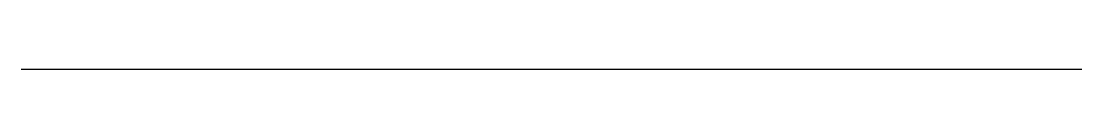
# Model space of a CAD drawing. Extents: x 0 to 120, y 0 to 0.
import ezdxf

# ---------------------------------------------------------------- set-up
doc = ezdxf.new("R2010")
doc.units = 0
doc.header["$MEASUREMENT"] = 0
doc.layers.add('A-WALL', color=7, linetype='CONTINUOUS')

msp = doc.modelspace()

# ---------------------------------------------------------------- linework, layer by layer
at = {"layer": 'A-WALL'}
msp.add_line((0, 0), (120, 0), dxfattribs=at)

doc.saveas('drawing.dxf')
